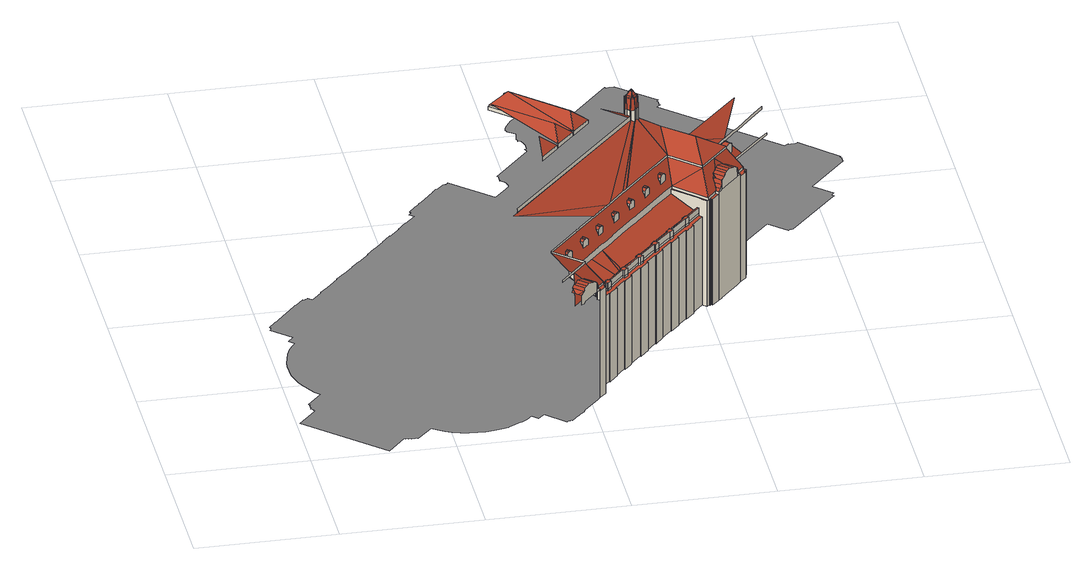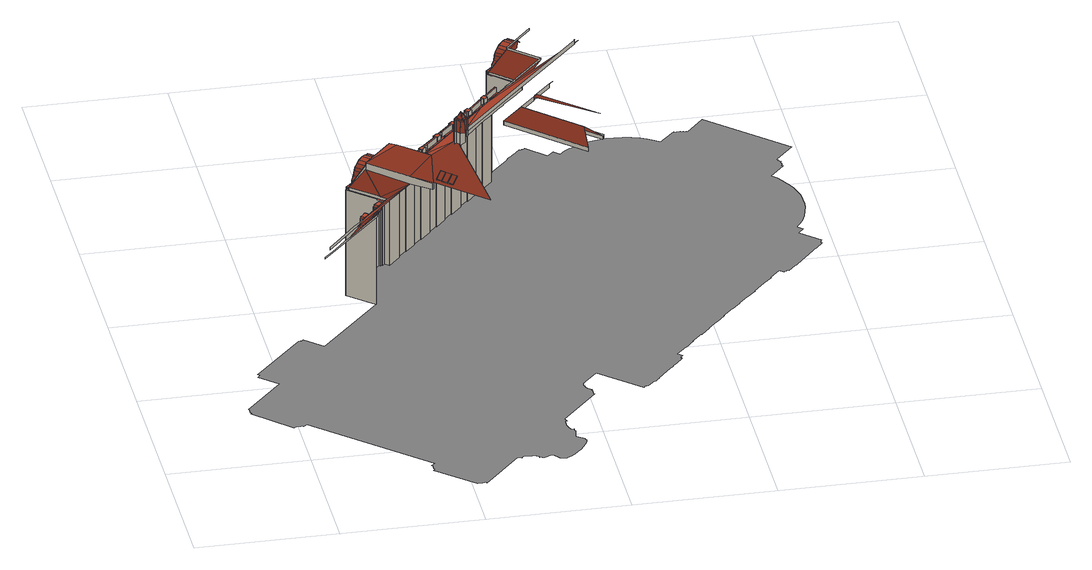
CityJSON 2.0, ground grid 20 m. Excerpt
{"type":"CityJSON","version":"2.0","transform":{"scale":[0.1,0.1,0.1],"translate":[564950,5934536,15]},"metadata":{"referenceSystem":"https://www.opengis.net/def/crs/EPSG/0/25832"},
"CityObjects":{
"building1":{"type":"Building","attributes":{"Grundfläche 2D":"3936.063557","Grundhöhe NN":"15.115"},"children":["building1-1","building1-2","building1-3","building1-4","building1-5","building1-6","building1-7","building1-8","building1-9","building1-10","building1-11","building1-12","building1-13","building1-14","building1-15","building1-16","building1-17","building1-18","building1-19"],"geometry":[{"type":"MultiSurface","lod":"3","boundaries":[[[0,1,2,3,4,5]],[[5,6,7,8,9]],[[2,1,10,11]],[[1,12,13,14,10]],[[1,0,5,9,8,12]],[[15,16,15,17]],[[18,19,20,8]],[[14,13,12,21,22,23]],[[21,20,19,24,25,26,27,28,29,30,31,23,22]],[[8,20,21,12]],[[32,33,34,31,30,29,28,35,36,37,38]],[[24,19,39,40]],[[41,42,43,44,45,46]],[[33,32,47,48,49,50,51,34]],[[25,24,40,52]],[[26,25,52,53]],[[27,26,53,54]],[[55,56,17,15,16,57,58]],[[28,27,54,35]],[[59,60,37,36]],[[47,32,38,61,48]],[[62,60,59,63]],[[48,61,64,65]],[[50,49,48,66,67,68,69,70,71,72]],[[48,65,73,66]],[[65,64,74,73]],[[73,74,75,66]],[[76,77,62,63,78,79]],[[80,81,82,41,16,15,17]],[[83,84,85]],[[85,84,86,87]],[[88,76,79,89]],[[69,68,69,70]],[[90,91,92,93]],[[94,95,96]],[[68,67,66,75,97,98]],[[99,88,89,100]],[[68,98,101,102,70,69]],[[103,99,100,104]],[[105,106,102,101,98]],[[98,97,107,108]],[[109,110,111]],[[111,110,112,113]],[[98,108,114,105]],[[108,107,115,114]],[[116,117,118,119,120,121,122,123,124,125,126,127,128,129,130,131,132,133,134,135,136,137,138,139,140,141,142,143,144,145,146,147,148,149,150,151,152,153,154,155,156,157,158,159,160,161,162,163,164,165,166,167,168,169,170,171,172,173,174,175,176,177,178,179,180,181,182,183,184,185,186,187,188,189,190,191,192,193,194,195,196,197,198,199,200,201,202,203,204,205,206,207,208,209,210,211,212,213,214,215,216,217,218,219,220,221,222,223,224,225,226,227,228,229,230,231,232,233,234,235,236,237,238,239,240,241,242,243,244,245,246,247,248,249,250,251,252,253,254,255,256,257,258,259,260,261,262,263,264,265,266,267,268,269,270,271,272,273,274,275,276,277,278,279,280,281,282,283,284,285,286,287,288,289,290,291,292,293,294,295,296,297,298,299,300,301,302,303,304,305,306,307,308,309,310,311,312,313,314,315,316,317,318,319,320,321,322,323,324,325,326,327,328,329,330,331,332,333,334,335,336,337,338,339,340,341,342,343,344,345,346,347,348,349,350,351,352,353,354,355,356,357,358,359,360,361,362,363,364,365,366,367,368,369,370,371,372,373,374,375,376,377,378,379,380,381,382,383,384,385,386,387,388,389,390,391,392,393,394,395,396,397,398,399,400,401,402,403,404,405,406,407,408,409,410,104,100,89,79,78,63,59,36,35,54,53,52,40,39,411,412,413,414,415,416,417,418,419,420,421,422,423,424,425,426,427,428,429,430,431,432,433,434,435,436,437,438,439,440,441,442,443,444,445]],[[114,115,446,105]],[[409,447,448,103,104,410]],[[96,95,91]],[[91,95,449,92]],[[450,447,409,408]],[[109,451,452,453]],[[453,452,454,455]],[[456,457,458,459,460,461,462,463,464,465,466,467,468,469,470,471,472,473,474,475,476,477,478,479,480,481,482,483,484,81,80,17,56,55,58,485,486,487,488,489,490,491,11,10,492,493]],[[494,495,496,105,446,497,498]],[[109,111,451]],[[499,450,408,407]],[[500,501,502,503,504,505,506,507,475,474,473,472,471,470,469,468,467,466,465,464,463,462,461,460,459,458,457,456,493,492,10,14,508,509,510,511,512,513,514]],[[34,51,50,72,71,70,102,515,516,517,518,519,520,521,522,523,524,525,526,527,528,529,507,506,505,504,503,502,501,500,514,513,512,511,510,509,508,14,23,31]],[[530,499,407,406]],[[494,498,531,532]],[[494,532,533,534]],[[532,531,535,533]],[[533,535,536,534]],[[537,530,406,405]],[[451,111,452]],[[452,111,113,454]],[[538,537,405,404]],[[60,62,77,76,88,99,103,448,447,450,499,530,537,538,539,540,541,542,543,544,545,546,547,548,549,550,551,552,553,554,555,556,557,558,559,560,561,562,563,564,536,535,531,498,497,446,115,107,97,75,74,64,61,38,37]],[[565,566,534,536,564,567]],[[539,538,404,403]],[[540,539,403,402]],[[567,564,563,568]],[[567,568,569,570]],[[568,563,562,569]],[[569,562,561,570]],[[541,540,402,401]],[[520,519,518,517,516,515,102,106,105,496,495,494,534,566,565,567,570,571,572,573,574,575,576,577,578,579,580,581,527,526,525,524,523,522,521]],[[542,541,401,400]],[[480,582,583,582,483,482,481]],[[572,571,570,561,560,573]],[[82,81,484,483,582,584]],[[543,542,400,399]],[[544,543,399,398]],[[582,583,584,582,483]],[[573,560,559,585]],[[573,585,586,574]],[[585,559,558,586]],[[586,558,557,574]],[[545,544,398,397]],[[546,545,397,396]],[[583,582,480,582,587,583,584]],[[583,587,582,480,479,478,477,476,584]],[[576,575,574,557,556,577]],[[547,546,396,395]],[[548,547,395,394]],[[577,556,555,588]],[[577,588,589,578]],[[588,555,554,589]],[[549,548,394,393]],[[589,554,553,578]],[[590,584,476,591]],[[550,549,393,392]],[[592,593,594,595,584,590,591]],[[580,579,578,553,552]],[[551,550,392,391]],[[507,529,596,597]],[[552,551,391,390,598,599,600,601,528,527,581,580]],[[475,507,602]],[[476,475,602,603]],[[476,603,604,591]],[[507,597,602]],[[600,599,598,605,606,607,608,609,610,596,529,528,601]],[[605,598,390,389]],[[611,612,613,592]],[[606,605,389,388]],[[607,606,388,387]],[[608,607,387,386]],[[592,591,614]],[[597,596,610,615]],[[611,592,614]],[[615,616,617,602,597]],[[609,608,386,385]],[[384,618,615,610,609,385]],[[619,604,603]],[[614,591,604,619]],[[611,614,619,620,621,622,612]],[[619,603,602,617,620]],[[623,624,622]],[[621,623,622]],[[382,381,380,379,378,625,626,627,628,629,630,631,618,384,383]],[[617,616,615,632,633,634]],[[629,628,627,626,632,615,618,631,630]],[[635,622,624,636,637]],[[623,638,639,640,641,624]],[[621,639,638,623]],[[639,620,617,634,633,632,642]],[[643,644,645,646,647,648,649,650,373,372,651,652]],[[653,654,655,656,657,646,645,644,643,658,659,660,661]],[[632,626,625,662]],[[661,660,659,658,653]],[[639,621,620]],[[635,663,622]],[[662,625,664,665,666,667,650,649,648,647,646,641,640]],[[668,655,654,653]],[[639,642,632,662,640]],[[664,625,378,377]],[[665,664,377,376]],[[666,665,376,375]],[[667,666,375,374]],[[650,667,374,373]],[[669,670,671,672,655,668,673]],[[656,655,672,671,670,674,675,676,677,678,679,680,681,682,683,684,685,686,635,637,636,624,641,646,657]],[[687,688,689,669,673,668,653,658,643,652,690,691]]],"semantics":{"surfaces":[{"type":"WallSurface"},{"type":"RoofSurface"},{"type":"GroundSurface"}],"values":[0,1,0,1,1,1,0,0,1,0,0,0,0,1,0,0,0,1,0,0,0,0,0,1,1,0,0,0,1,1,0,0,1,0,1,0,0,1,0,1,0,1,0,1,0,2,0,0,1,0,0,1,0,0,0,1,0,1,0,0,0,1,0,0,0,1,0,0,1,0,0,0,0,1,0,0,0,1,0,1,0,1,0,0,1,0,1,0,0,0,0,1,1,0,0,0,0,1,0,0,0,1,0,1,0,0,0,0,1,0,1,1,1,0,0,0,0,0,1,0,1,1,0,0,1,1,0,0,1,1,0,1,1,1,0,1,1,0,1,0,1,0,1,1,1,0,0,0,0,0,0,1,0,0]}}]},
"building1-1":{"type":"BuildingInstallation","parents":["building1"],"geometry":[{"type":"MultiSurface","lod":"3","boundaries":[[[692,693,694,695,696]],[[697,698,693,692,9]],[[699,698,697,700]],[[701,699,700,702]],[[703,704,701,702,6]],[[705,704,703,706]],[[707,708,709,710]],[[711,705,706,708,707]],[[712,705,711]],[[713,714,715,716,694,693,698,699,701,704,705,712]]],"semantics":{"surfaces":[{"type":"RoofSurface"},{"type":"WallSurface"}],"values":[0,0,0,0,0,0,0,0,0,1]}}]},
"building1-2":{"type":"BuildingInstallation","parents":["building1"],"geometry":[{"type":"MultiSurface","lod":"3","boundaries":[[[8,717,718,18]],[[719,720,721,696,695,694]],[[720,719,718,717,722]],[[694,716,723,18,718,719]]],"semantics":{"surfaces":[{"type":"RoofSurface"},{"type":"WallSurface"}],"values":[0,0,0,1]}}]},
"building1-3":{"type":"BuildingInstallation","parents":["building1"],"geometry":[{"type":"MultiSurface","lod":"3","boundaries":[[[724,725,726,727]],[[724,727,728,729]],[[730,729,728,731]],[[730,731,732,733]],[[734,735,736,725,724,729,730,733,737,738]],[[726,725,736]],[[733,732,737]]],"semantics":{"surfaces":[{"type":"RoofSurface"},{"type":"WallSurface"}],"values":[0,0,0,0,1,1,1]}}]},
"building1-4":{"type":"BuildingInstallation","parents":["building1"],"geometry":[{"type":"MultiSurface","lod":"3","boundaries":[[[739,740,741,742,743]],[[739,743,744,745]],[[746,747,745,744,748]],[[749,750,751,746,748,752]],[[750,753,754,755,756,757,758,759,741,740,739,745,747,746,751]],[[742,741,759]],[[750,749,753]]],"semantics":{"surfaces":[{"type":"RoofSurface"},{"type":"WallSurface"}],"values":[0,0,0,0,1,1,1]}}]},
"building1-5":{"type":"BuildingInstallation","parents":["building1"],"geometry":[{"type":"MultiSurface","lod":"3","boundaries":[[[760,761,762,763,764]],[[761,760,765,766]],[[767,768,766,765,769]],[[767,769,770,771]],[[764,763,772]],[[771,770,773]],[[774,775,772,763,762,761,766,768,767,771,773,776]]],"semantics":{"surfaces":[{"type":"RoofSurface"},{"type":"WallSurface"}],"values":[0,0,0,0,1,1,1]}}]},
"building1-6":{"type":"BuildingInstallation","parents":["building1"],"geometry":[{"type":"MultiSurface","lod":"3","boundaries":[[[777,778,779,780]],[[777,780,781,782]],[[783,784,782,781,785]],[[786,787,783,785,788]],[[779,778,789]],[[786,788,790]],[[791,792,793,789,778,777,782,784,783,787,786,790,794]]],"semantics":{"surfaces":[{"type":"RoofSurface"},{"type":"WallSurface"}],"values":[0,0,0,0,1,1,1]}}]},
"building1-7":{"type":"BuildingInstallation","parents":["building1"],"geometry":[{"type":"MultiSurface","lod":"3","boundaries":[[[795,796,797,798,799,800,801,802,803,804,805,806,807,808,809,810,811,812,813,814,815,816,817,818,819,820,821,822,823,824,825,826,827,828,829,830,831,832,833,834,835,836,837,838,839,840,841,842,843,844,845,846,847,848,849,850,851,852,853,854,855,856,857,858,859,860,861,862,863,864,865]],[[797,796,581,866]],[[866,867,798,797]],[[868,799,798,867,869]],[[868,870,800,799]],[[871,803,802,801,800,870,872,873]],[[871,874,804,803]],[[806,805,804,874,875,876]],[[876,877,807,806]],[[808,807,877,878]],[[878,879,880,881,811,810,809,808]],[[881,882,812,811]],[[883,813,812,882,884]],[[883,885,814,813]],[[815,814,885,886]],[[886,887,888,817,816,815]],[[888,889,818,817]],[[890,819,818,889,891]],[[890,892,820,819]],[[893,822,821,820,892,894]],[[823,822,893,106]],[[106,895,824,823]],[[895,101,896,826,825,824]],[[896,897,827,826]],[[897,898,828,827]],[[898,899,69,900,831,830,829,828]],[[901,832,831,900]],[[901,902,833,832]],[[902,903,904,835,834,833]],[[904,905,836,835]],[[905,49,906,33,839,838,837,836]],[[32,840,839,33]],[[32,47,48,841,840]],[[48,65,842,841]],[[65,73,843,842]],[[73,66,844,843]],[[66,67,68,98,845,844]],[[98,108,846,845]],[[108,114,847,846]],[[114,105,848,847]],[[105,496,495,494,850,849,848]],[[494,532,851,850]],[[532,533,852,851]],[[533,534,853,852]],[[534,566,565,567,854,853]],[[567,568,855,854]],[[568,569,856,855]],[[569,570,857,856]],[[570,571,572,573,858,857]],[[859,858,573,585]],[[585,586,860,859]],[[586,574,861,860]],[[574,575,576,577,862,861]],[[577,588,863,862]],[[588,589,864,863]],[[589,578,865,864]],[[578,579,580,795,865]],[[581,796,795,580]]],"semantics":{"surfaces":[{"type":"RoofSurface"},{"type":"WallSurface"}],"values":[0,1,1,1,1,1,1,1,1,1,1,1,1,1,1,1,1,1,1,1,1,1,1,1,1,1,1,1,1,1,1,1,1,1,1,1,1,1,1,1,1,1,1,1,1,1,1,1,1,1,1,1,1,1,1,1,1,1]}}]},
"building1-8":{"type":"BuildingInstallation","parents":["building1"],"geometry":[{"type":"MultiSurface","lod":"3","boundaries":[[[907,908,909,910,911,912]],[[913,914,908,907,915]],[[916,917,918,913,915,919,920]],[[921,922,923,917,916,924,925]],[[911,910,926]],[[922,921,927]],[[923,922,927,928,929,930,931,926,910,909,908,914,913,918,917]]],"semantics":{"surfaces":[{"type":"RoofSurface"},{"type":"WallSurface"}],"values":[0,0,0,0,1,1,1]}}]},
"building1-9":{"type":"BuildingInstallation","parents":["building1"],"geometry":[{"type":"MultiSurface","lod":"3","boundaries":[[[932,933,934,935,936]],[[932,936,937,938]],[[939,938,937,940]],[[939,940,941,942]],[[934,933,943]],[[942,941,944]],[[944,945,946,943,933,932,938,939,942]]],"semantics":{"surfaces":[{"type":"RoofSurface"},{"type":"WallSurface"}],"values":[0,0,0,0,1,1,1]}}]},
"building1-10":{"type":"BuildingInstallation","parents":["building1"],"geometry":[{"type":"MultiSurface","lod":"3","boundaries":[[[947,948,949,950]],[[951,952,953,954]],[[955,956,957,958]],[[959,960,961,962]],[[959,962,963]],[[964,965,966]],[[964,962,961,965]],[[965,961,967]],[[961,960,967]],[[968,969,970,971,972,967,960]],[[965,973,974,951,975,966]],[[976,977,978,979,966,975,951]],[[967,972,971,974,973,965]],[[970,980,981,971]],[[952,951,974,982]],[[981,982,974,971]],[[983,984,985,986]],[[985,987,986]],[[984,988,989,985]],[[985,989,987]],[[989,988,954,953]],[[990,984,983,991,992]],[[993,994,988,984,990,992]],[[988,994,993,956,995,954]],[[996,954,995,956,997,978]],[[998,999,992,991]],[[1000,999,998]],[[957,956,993,1001]],[[1001,993,992,999]],[[1000,1002,1003,1004,999]],[[1005,1004,1003]],[[1001,1006,958,957]],[[1001,999,1004,1006]],[[1007,1008,1009,1004,1005]],[[955,958,1006]],[[1006,1004,1009]],[[978,1010,1011,955,949,1012,1013]],[[1014,949,955,1006,1015]],[[1009,1016,1014,1015,1006]],[[1017,1016,1009,1008]],[[1017,1018,1019,1020,1016]],[[1016,1020,1021,1014]],[[950,949,1014,1021]],[[1022,1023,1024,1025,1026]],[[947,1027,1028,948]],[[1025,1024,1028,1027]],[[1024,1023,1029,1030,1031,1032]],[[1033,948,1034,1035,1036,978]],[[1035,1034,948,1028,1037,1038]],[[1028,1024,1032,1031,1038,1037]],[[1030,1039,1040,1031]],[[1035,1038,1041]],[[1040,1041,1038,1031]],[[1042,963,962,1040,1039]],[[964,966,1041]],[[1041,1040,962,964]],[[966,1035,1041]],[[989,982,981,987]],[[952,982,989,953]],[[986,987,981,980]],[[1036,1035,966,979,978]],[[1013,1012,949,948,1033,978]],[[1020,1025,1027,1021]],[[947,950,1021,1027]],[[1019,1026,1025,1020]],[[954,996,977,976,951]],[[977,996,978]],[[997,956,955,1011,1010]],[[978,997,1010]],[[1043,1044,1045,960,959,963]],[[1046,1047,1048,1049,970,969,968,960,1045]],[[1049,1050,980,970]],[[1050,1051,986,980]],[[1051,1052,983,986]],[[1052,1053,991,983]],[[1053,44,43,998,991]],[[998,43,82,1000]],[[82,1054,582,1003,1002,1000]],[[1005,1003,582,1055]],[[583,1008,1007,1005,1055,587]],[[1017,1008,583,1056]],[[1056,1057,1019,1018,1017]],[[590,1058,1026,1019,1057]],[[1058,1059,1060,1023,1022,1026]],[[1023,1060,595,1061,1030,1029]],[[1061,1062,1039,1030]],[[1062,1063,1043,963,1042,1039]]],"semantics":{"surfaces":[{"type":"RoofSurface"},{"type":"WallSurface"}],"values":[0,0,0,0,0,0,0,0,0,0,0,0,0,0,0,0,0,0,0,0,0,0,0,0,0,0,0,0,0,0,0,0,0,0,0,0,0,0,0,0,0,0,0,0,0,0,0,0,0,0,0,0,0,0,0,0,0,0,0,0,0,0,0,0,0,0,0,0,0,1,1,1,1,1,1,1,1,1,1,1,1,1,1,1,1,1,1]}}]},
"building1-11":{"type":"BuildingInstallation","parents":["building1"],"geometry":[{"type":"MultiSurface","lod":"3","boundaries":[[[1064,1065,1066,1067,1068,1069]],[[1070,1065,1064,1071]],[[1072,1070,1071,1073]],[[1074,1072,1073,1075]],[[1067,1076,1068]],[[1075,1077,1074]],[[1078,1079,1080,1076,1067,1066,1065,1070,1072,1074,1077,1081]]],"semantics":{"surfaces":[{"type":"RoofSurface"},{"type":"WallSurface"}],"values":[0,0,0,0,1,1,1]}}]},
"building1-12":{"type":"BuildingInstallation","parents":["building1"],"geometry":[{"type":"MultiSurface","lod":"3","boundaries":[[[1082,1083,1084,1085]],[[1085,1084,1086,1087]],[[1087,1088,1082,1085]],[[1083,1082,1088,1089]],[[1089,1086,1084,1083]]],"semantics":{"surfaces":[{"type":"RoofSurface"},{"type":"WallSurface"}],"values":[0,1,1,1,1]}}]},
"building1-13":{"type":"BuildingInstallation","parents":["building1"],"geometry":[{"type":"MultiSurface","lod":"3","boundaries":[[[1090,1082,1091,1092]],[[1092,1091,1093,1094]],[[1090,1092,1094,1095]],[[1082,1090,1095,1088]],[[1091,1082,1088,1093]]],"semantics":{"surfaces":[{"type":"RoofSurface"},{"type":"WallSurface"}],"values":[0,1,1,1,1]}}]},
"building1-14":{"type":"BuildingInstallation","parents":["building1"],"geometry":[{"type":"MultiSurface","lod":"3","boundaries":[[[1096,1097,1098,1099,1092,1100,1101]],[[1099,1098,1102]],[[1094,1103,1101,1100,1092]],[[1097,1096,1101,1103,1104,1105]],[[1102,1098,1097,1105,1106]],[[1106,1107,1099,1102]],[[1107,1094,1092,1099]]],"semantics":{"surfaces":[{"type":"RoofSurface"},{"type":"WallSurface"}],"values":[0,0,1,1,1,1,1]}}]},
"building1-15":{"type":"BuildingInstallation","parents":["building1"],"geometry":[{"type":"MultiSurface","lod":"3","boundaries":[[[1108,1109,1110,615,618]],[[1111,1110,1109,1108,1112,1113,1114]],[[1115,1116,1117,1111,1114,1113,1112,1118,1119]],[[618,631,630,1118,1112,1108]]],"semantics":{"surfaces":[{"type":"RoofSurface"},{"type":"WallSurface"}],"values":[0,0,0,1]}}]},
"building1-16":{"type":"BuildingInstallation","parents":["building1"],"geometry":[{"type":"MultiSurface","lod":"3","boundaries":[[[1120,1121,1122,1123,1124]],[[1123,1122,1125,1126]],[[1127,1128,1124,1123,634]],[[1129,1128,1127,1130]],[[1131,1129,1130,1132,1133]],[[1134,1135,1131,1133,616]],[[1136,1135,1134,1137]],[[1115,1138,1117,1116]],[[1138,1115,1139]],[[1139,1115,1119,1118,1136,1137]],[[630,629,628,1120,1124,1128,1129,1131,1135,1136,1118]]],"semantics":{"surfaces":[{"type":"RoofSurface"},{"type":"WallSurface"}],"values":[0,0,0,0,0,0,0,0,0,0,1]}}]},
"building1-17":{"type":"BuildingInstallation","parents":["building1"],"geometry":[{"type":"MultiSurface","lod":"3","boundaries":[[[1140,1141,1142,1143,1144,626,632]],[[1145,1146,1147,1148,1126,1125,1122,1121,1120]],[[633,1146,1145,1144,1143,1142]],[[628,627,626,1144,1145,1120]]],"semantics":{"surfaces":[{"type":"RoofSurface"},{"type":"WallSurface"}],"values":[0,0,0,1]}}]},
"building1-18":{"type":"BuildingInstallation","parents":["building1"],"geometry":[{"type":"MultiSurface","lod":"3","boundaries":[[[1149,1150,1151,1152,660]],[[1153,1154,1149,660,1155]],[[1155,1156,1153]],[[1153,1156,645,1157]],[[1153,1157,644,1158]],[[1158,659,661,1149,1154,1153]],[[1159,1151,1150,1149,661,654]],[[644,1157,645]],[[1152,1151,1159]]],"semantics":{"surfaces":[{"type":"RoofSurface"},{"type":"WallSurface"}],"values":[0,0,0,0,1,1,1,1,1]}}]},
"building1-19":{"type":"BuildingInstallation","parents":["building1"],"geometry":[{"type":"MultiSurface","lod":"3","boundaries":[[[1160,1161,1162,1163,671]],[[1164,1165,1160,671,672]],[[1166,1167,1164,672,1168]],[[1166,1169,1170,1171,1172,1173,1174,1162,1161,1160,1165,1164,1167]],[[1166,1168,1169]],[[1163,1162,1174]]],"semantics":{"surfaces":[{"type":"RoofSurface"},{"type":"WallSurface"}],"values":[0,0,0,1,1,1]}}]}
},
"vertices":[
[386,97,201],[397,109,201],[397,109,204],[357,65,204],[357,65,201],[377,87,201],[376,76,190],[372,54,169],[409,96,169],[389,90,189],[357,145,201],[357,145,204],[422,110,169],[418,113,169],[382,146,169],[321,182,242],[312,178,245],[455,252,204],[414,92,169],[414,92,166],[409,96,166],[422,110,166],[418,113,166],[382,146,166],[423,101,166],[422,103,166],[423,105,166],[422,106,166],[425,109,166],[419,115,166],[415,118,166],[383,148,166],[415,118,141],[413,120,142],[383,148,159],[425,109,1],[419,115,1],[419,115,138],[415,118,138],[414,92,1],[423,101,1],[319,185,245],[319,186,245],[515,399,245],[515,399,251],[319,186,251],[319,185,251],[429,135,141],[433,139,141],[430,140,142],[394,160,159],[391,156,159],[422,103,1],[423,105,1],[422,106,1],[433,228,204],[435,230,204],[321,181,242],[431,226,204],[434,131,1],[434,131,138],[433,139,138],[435,130,138],[435,130,1],[434,137,138],[434,137,141],[438,144,141],[441,148,141],[455,164,141],[453,165,142],[421,189,159],[417,185,159],[414,181,159],[439,143,141],[439,143,138],[438,144,138],[447,143,138],[438,134,138],[443,139,1],[447,143,1],[457,254,204],[459,257,204],[516,399,245],[377,330,275],[377,305,257],[402,332,257],[377,305,251],[402,332,251],[446,144,138],[446,144,1],[331,452,257],[429,362,257],[429,362,251],[331,452,251],[331,426,275],[404,335,257],[404,360,275],[460,169,138],[460,169,141],[460,160,138],[460,160,1],[458,173,143],[440,210,159],[461,159,138],[461,159,1],[465,174,141],[463,176,142],[462,167,138],[462,167,141],[359,456,275],[333,455,257],[431,364,257],[333,455,251],[431,364,251],[467,172,141],[467,172,138],[153,31,1],[152,33,1],[150,33,1],[149,32,1],[147,32,1],[146,32,1],[144,32,1],[143,33,1],[141,33,1],[140,32,1],[138,34,1],[137,34,1],[136,33,1],[136,34,1],[135,35,1],[133,33,1],[109,6,1],[5,101,1],[30,128,1],[31,130,1],[29,131,1],[30,132,1],[26,136,1],[28,138,1],[28,139,1],[27,140,1],[27,141,1],[27,142,1],[27,143,1],[27,145,1],[27,146,1],[28,147,1],[26,149,1],[47,172,1],[40,179,1],[34,188,1],[34,189,1],[29,197,1],[24,207,1],[21,218,1],[18,229,1],[17,241,1],[17,251,1],[17,252,1],[18,263,1],[21,274,1],[24,285,1],[28,295,1],[33,304,1],[38,310,1],[39,312,1],[32,319,1],[40,328,1],[13,353,1],[16,357,1],[15,357,1],[16,359,1],[14,361,1],[24,372,1],[27,375,1],[30,378,1],[57,409,1],[59,411,1],[61,413,1],[72,424,1],[74,423,1],[75,425,1],[77,424,1],[79,427,1],[85,422,1],[100,438,1],[99,439,1],[111,451,1],[111,450,1],[128,469,1],[127,470,1],[129,472,1],[139,482,1],[140,481,1],[154,497,1],[154,498,1],[165,510,1],[166,509,1],[182,527,1],[181,527,1],[192,540,1],[193,539,1],[208,556,1],[207,556,1],[219,569,1],[220,568,1],[236,586,1],[235,586,1],[238,589,1],[243,595,1],[246,599,1],[247,598,1],[262,614,1],[256,619,1],[259,623,1],[258,624,1],[260,626,1],[258,628,1],[267,638,1],[268,639,1],[270,641,1],[272,643,1],[273,644,1],[275,647,1],[278,650,1],[298,672,1],[299,674,1],[301,676,1],[304,680,1],[306,679,1],[316,690,1],[318,689,1],[319,690,1],[320,689,1],[323,693,1],[379,643,1],[397,663,1],[399,665,1],[401,667,1],[402,670,1],[402,673,1],[401,676,1],[400,679,1],[398,681,1],[393,686,1],[394,687,1],[393,688,1],[393,690,1],[393,691,1],[393,693,1],[393,694,1],[393,695,1],[393,697,1],[392,698,1],[444,756,1],[443,759,1],[442,762,1],[445,763,1],[445,767,1],[445,770,1],[445,773,1],[444,776,1],[443,779,1],[442,782,1],[441,785,1],[437,785,1],[437,787,1],[437,789,1],[436,790,1],[438,803,1],[438,804,1],[428,812,1],[427,813,1],[427,815,1],[426,816,1],[426,818,1],[426,819,1],[427,821,1],[427,822,1],[430,828,1],[434,834,1],[438,840,1],[443,845,1],[448,850,1],[454,854,1],[460,857,1],[461,858,1],[462,858,1],[464,858,1],[466,858,1],[467,858,1],[469,857,1],[470,857,1],[478,846,1],[478,847,1],[480,847,1],[482,848,1],[484,849,1],[486,850,1],[488,850,1],[490,851,1],[491,851,1],[493,851,1],[493,849,1],[497,850,1],[497,847,1],[500,845,1],[503,844,1],[506,844,1],[510,843,1],[513,843,1],[516,843,1],[519,844,1],[520,847,1],[526,845,1],[579,903,1],[581,901,1],[582,902,1],[583,902,1],[585,902,1],[586,902,1],[588,902,1],[589,902,1],[591,901,1],[592,903,1],[643,857,1],[641,855,1],[641,854,1],[642,852,1],[642,851,1],[642,850,1],[642,848,1],[642,847,1],[641,846,1],[643,844,1],[643,843,1],[638,839,1],[787,703,1],[789,706,1],[792,708,1],[793,706,1],[794,706,1],[796,707,1],[797,707,1],[799,707,1],[800,707,1],[802,707,1],[803,707,1],[805,709,1],[855,661,1],[853,660,1],[854,659,1],[854,658,1],[855,657,1],[855,655,1],[855,654,1],[855,653,1],[855,651,1],[854,650,1],[856,649,1],[802,590,1],[827,567,1],[823,563,1],[826,560,1],[824,558,1],[755,483,1],[754,484,1],[752,483,1],[751,484,1],[748,481,1],[723,504,1],[634,407,1],[669,375,1],[666,372,1],[667,371,1],[665,369,1],[667,367,1],[658,358,1],[653,352,1],[652,351,1],[632,329,1],[625,321,1],[625,320,1],[621,316,1],[620,316,1],[610,305,1],[608,307,1],[606,305,1],[605,306,1],[602,303,1],[596,308,1],[579,289,1],[580,288,1],[568,275,1],[567,276,1],[553,261,1],[554,260,1],[542,247,1],[541,248,1],[526,232,1],[527,231,1],[515,218,1],[514,219,1],[500,203,1],[501,202,1],[489,189,1],[488,190,1],[472,173,1],[473,172,1],[471,169,1],[410,87,1],[388,63,1],[385,58,1],[381,55,1],[379,52,1],[377,50,1],[376,50,1],[366,38,1],[364,40,1],[362,38,1],[361,39,1],[358,36,1],[331,61,1],[322,52,1],[315,59,1],[314,60,1],[306,53,1],[298,47,1],[297,47,1],[288,42,1],[279,38,1],[278,37,1],[268,34,1],[257,32,1],[245,31,1],[234,31,1],[233,31,1],[223,32,1],[215,34,1],[212,35,1],[201,38,1],[192,43,1],[183,48,1],[175,54,1],[156,34,1],[465,174,138],[473,172,138],[471,169,138],[404,335,251],[472,173,138],[431,389,275],[456,391,257],[358,482,257],[456,391,251],[358,482,251],[405,197,201],[406,199,201],[408,201,201],[427,222,201],[429,224,201],[431,226,201],[433,228,201],[435,230,201],[455,252,201],[457,254,201],[459,257,201],[481,282,201],[483,284,201],[485,286,201],[487,288,201],[489,290,201],[539,345,201],[541,347,201],[543,349,201],[560,368,201],[560,368,204],[543,349,204],[541,347,204],[539,345,204],[489,290,204],[487,288,204],[485,286,204],[483,284,204],[481,282,204],[429,224,204],[427,222,204],[408,201,204],[406,199,204],[405,197,204],[402,195,204],[401,193,204],[401,193,201],[402,195,201],[487,198,141],[483,194,141],[468,177,141],[468,177,138],[487,198,138],[488,190,138],[471,245,169],[494,270,169],[498,274,169],[502,278,169],[552,334,169],[556,338,169],[560,342,169],[561,344,169],[414,181,169],[417,185,169],[421,189,169],[440,210,169],[444,214,169],[448,218,169],[468,241,169],[444,214,159],[448,218,159],[468,241,159],[471,245,159],[475,249,159],[494,270,159],[498,274,159],[502,278,159],[521,299,159],[525,304,159],[528,308,159],[548,329,159],[560,342,159],[560,342,165],[561,344,165],[489,189,138],[489,197,138],[489,197,141],[494,202,141],[492,203,141],[494,202,138],[492,203,138],[501,202,138],[500,203,138],[514,219,138],[515,218,138],[527,231,138],[526,232,138],[541,248,138],[542,247,138],[554,260,138],[553,261,138],[567,276,138],[568,275,138],[580,288,138],[579,289,138],[596,308,138],[592,312,138],[573,291,138],[574,290,138],[569,285,138],[568,286,138],[546,262,138],[547,260,138],[542,255,138],[541,256,138],[519,233,138],[521,231,138],[516,226,138],[514,227,138],[510,223,141],[496,207,141],[514,227,141],[516,226,141],[521,231,141],[519,233,141],[522,236,141],[537,252,141],[541,256,141],[546,262,141],[549,265,141],[563,280,141],[568,286,141],[573,291,141],[574,293,141],[592,312,141],[590,314,142],[521,399,242],[522,401,242],[524,408,245],[542,255,141],[547,260,141],[522,400,242],[569,285,141],[574,290,141],[527,408,243],[558,409,226],[562,444,204],[554,451,204],[496,505,204],[522,414,242],[603,304,165],[603,304,169],[602,303,165],[596,308,165],[592,312,165],[590,314,165],[601,330,201],[601,330,204],[599,373,226],[605,306,165],[606,305,165],[608,307,165],[610,305,165],[620,316,165],[617,320,165],[564,446,204],[564,446,194],[562,444,194],[590,422,204],[617,320,169],[620,342,190],[621,353,201],[621,316,169],[642,375,204],[642,375,201],[642,375,194],[590,422,192],[628,409,169],[620,416,169],[658,358,165],[658,358,169],[653,352,169],[652,351,169],[632,329,169],[625,321,169],[625,320,169],[653,362,169],[645,360,176],[633,356,189],[655,455,169],[623,418,169],[625,421,169],[632,405,169],[665,376,169],[665,376,165],[620,416,165],[662,372,169],[633,409,141],[630,411,147],[624,417,163],[623,418,165],[630,411,165],[633,409,165],[634,407,165],[669,375,165],[634,407,138],[633,409,138],[642,419,141],[639,422,148],[633,430,165],[631,428,165],[625,421,165],[635,411,141],[634,416,147],[632,428,165],[639,421,148],[653,362,165],[681,520,192],[667,367,165],[665,369,165],[667,371,165],[666,372,165],[657,435,141],[680,460,141],[657,457,165],[655,455,165],[648,447,165],[666,445,141],[669,471,165],[671,473,165],[678,480,165],[680,482,165],[695,499,165],[701,507,165],[703,509,165],[721,529,165],[721,529,169],[701,507,169],[678,480,169],[669,471,169],[657,457,169],[713,496,141],[704,487,141],[689,470,141],[723,506,138],[723,506,141],
[392,92,188],[404,81,188],[408,85,184],[399,93,184],[397,95,184],[387,89,190],[401,76,190],[395,71,192],[381,83,192],[391,66,191],[377,79,191],[375,75,190],[388,63,190],[385,58,188],[372,70,188],[374,62,184],[372,68,187],[370,65,184],[373,62,184],[377,59,184],[381,55,184],[381,55,169],[385,58,169],[388,63,169],[408,85,169],
[404,93,173],[410,87,173],[409,86,180],[400,94,180],[398,95,182],[402,94,176],[410,87,169],
[388,162,192],[390,164,189],[386,167,189],[383,166,192],[381,165,192],[386,160,192],[384,158,192],[380,162,192],[379,159,189],[382,156,189],[386,160,180],[388,162,180],[390,164,180],[382,156,180],[384,158,180],
[415,191,192],[416,193,190],[417,193,189],[413,197,189],[410,196,192],[408,194,192],[413,189,192],[411,187,192],[412,188,192],[406,191,192],[405,188,189],[409,185,189],[410,186,190],[406,189,189],[409,185,180],[410,186,180],[412,188,180],[413,189,180],[415,191,180],[416,193,180],[417,193,180],
[437,225,192],[441,220,192],[443,222,190],[443,222,189],[439,226,189],[434,223,192],[440,218,192],[438,216,192],[439,218,192],[433,221,192],[432,218,189],[436,214,189],[443,222,180],[436,214,180],[439,218,180],[440,218,180],[438,216,180],
[469,251,192],[471,253,189],[467,256,189],[464,255,192],[462,253,192],[467,249,192],[465,247,192],[467,248,192],[460,251,192],[463,244,189],[464,245,190],[460,248,189],[471,253,179],[463,244,179],[465,247,179],[467,248,179],[469,251,179],[464,245,179],
[592,312,150],[590,314,150],[571,293,150],[570,294,150],[565,289,150],[566,288,150],[566,287,150],[547,267,150],[544,263,150],[542,265,150],[541,263,150],[537,259,150],[539,258,150],[534,253,150],[520,238,150],[518,235,150],[517,235,150],[516,236,150],[511,230,150],[512,229,150],[508,224,150],[491,206,150],[490,205,150],[489,206,150],[484,201,150],[485,200,150],[481,195,150],[466,179,150],[463,176,150],[462,177,150],[458,173,150],[457,172,150],[458,171,150],[458,170,150],[457,170,150],[453,165,150],[440,150,150],[436,146,150],[435,147,150],[433,146,150],[430,142,150],[431,141,150],[430,140,150],[427,136,150],[413,120,150],[415,118,150],[433,139,150],[434,137,150],[439,143,150],[438,144,150],[460,169,150],[462,167,150],[467,172,150],[465,174,150],[468,177,150],[487,198,150],[489,197,150],[494,202,150],[492,203,150],[514,227,150],[516,226,150],[521,231,150],[519,233,150],[541,256,150],[542,255,150],[547,260,150],[546,262,150],[568,286,150],[569,285,150],[574,290,150],[573,291,150],[571,293,142],[570,294,143],[565,289,143],[568,293,143],[566,288,142],[544,263,142],[566,287,142],[547,267,142],[542,265,143],[541,263,143],[537,259,143],[539,258,142],[534,253,142],[520,238,142],[518,235,142],[517,235,142],[516,236,143],[511,230,143],[515,234,143],[512,229,142],[508,224,142],[491,206,142],[490,205,142],[489,206,143],[484,201,143],[485,202,143],[485,200,142],[466,179,142],[481,195,142],[462,177,143],[457,172,143],[458,171,142],[458,170,142],[457,170,142],[440,150,142],[436,146,142],[435,147,143],[433,146,143],[430,142,143],[431,141,142],[427,136,142],
[491,285,192],[496,280,192],[497,281,190],[498,282,189],[494,286,189],[493,285,189],[494,278,192],[494,279,192],[489,283,192],[487,280,192],[492,276,192],[493,277,192],[488,282,192],[487,281,192],[486,277,189],[490,274,189],[491,274,190],[487,279,191],[486,278,189],[498,282,179],[490,274,179],[492,276,179],[494,278,179],[494,279,179],[496,280,179],
[522,310,192],[524,311,189],[520,315,189],[519,314,190],[518,314,192],[515,312,192],[521,307,192],[519,305,192],[514,310,192],[513,307,189],[517,303,189],[524,311,179],[517,303,179],[521,307,179],[522,310,179],
[525,409,280],[524,409,280],[524,407,280],[525,407,280],[512,408,280],[511,408,280],[511,407,280],[512,407,280],[519,402,280],[518,402,280],[518,401,280],[519,401,280],[514,416,260],[515,415,260],[515,415,277],[515,416,277],[514,417,260],[516,415,278],[516,414,278],[517,414,280],[515,414,277],[514,414,260],[513,413,260],[511,410,260],[511,410,277],[513,412,277],[514,412,278],[512,409,278],[514,411,280],[514,408,283],[517,408,287],[518,408,288],[517,410,286],[509,410,260],[509,410,277],[510,409,278],[511,404,260],[511,405,277],[510,405,277],[509,404,260],[509,405,277],[511,406,278],[510,406,278],[513,403,277],[515,400,260],[516,401,277],[517,401,278],[514,404,278],[515,404,280],[515,407,285],[518,404,284],[515,399,260],[516,399,277],[516,399,260],[517,400,278],[520,399,260],[521,399,260],[521,400,277],[522,399,260],[520,401,278],[522,400,260],[522,401,260],[521,401,277],[518,407,288],[519,404,283],[522,408,283],[518,408,287],[525,406,278],[522,404,278],[525,405,277],[525,405,260],[526,405,260],[527,405,260],[527,406,277],[526,407,278],[526,411,260],[525,411,260],[525,411,277],[527,411,277],[527,411,260],[526,410,278],[524,410,278],[522,414,260],[521,415,260],[520,415,277],[522,413,277],[519,408,287],[521,412,280],[518,414,280],[518,410,286],[522,412,278],[519,414,278],[521,417,260],[520,417,277],[519,415,278],[520,417,260],[514,417,245],[514,416,245],[515,415,245],[514,414,245],[514,414,251],[513,413,251],[511,410,251],[509,410,251],[509,404,251],[511,404,251],[515,400,251],[520,399,242],[522,399,241],[525,405,242],[527,405,241],[527,411,241],[526,411,242],[525,411,242],[521,415,242],[521,417,241],[520,417,242],
[545,344,192],[550,340,192],[551,341,190],[552,342,189],[548,345,189],[547,345,189],[548,338,192],[543,342,192],[546,335,192],[541,340,192],[544,333,189],[540,337,189],[552,342,179],[544,333,179],[548,338,179],[550,340,179],[551,341,179],[546,335,179],
[545,455,208],[539,461,208],[532,453,216],[538,448,216],[532,453,215],[538,448,215],[545,455,207],[539,461,207],
[552,449,208],[538,447,216],[545,441,216],[538,447,215],[545,441,215],[552,449,207],
[555,439,211],[558,443,208],[554,447,208],[551,448,208],[546,440,216],[551,435,216],[552,448,208],[551,435,215],[555,439,210],[558,443,207],[552,448,207],[551,448,207],
[623,318,173],[618,322,173],[617,323,173],[616,327,178],[625,320,178],[624,320,178],[620,324,178],[618,328,184],[617,328,184],[615,330,184],[625,321,184],[621,325,184],
[652,351,184],[647,355,184],[643,359,184],[636,358,188],[648,347,188],[642,360,184],[641,361,184],[631,355,190],[645,342,190],[639,337,192],[625,349,192],[635,332,191],[624,348,192],[622,344,191],[619,341,190],[632,329,190],[629,324,188],[616,335,188],[616,334,186],[616,334,187],
[652,362,169],[652,362,170],[648,359,173],[649,358,173],[655,353,173],[653,352,180],[644,360,180],[643,360,181],[642,361,182],
[639,421,165],[639,422,164],[641,423,163],[634,429,163],[632,414,165],[634,416,165],[625,420,165],[624,418,163],[630,411,163],[632,414,147],[641,423,148],
[663,448,165],[663,449,164],[664,450,163],[658,456,163],[656,440,165],[660,446,165],[654,438,163],[654,439,163],[647,444,163],[654,438,148],[654,439,148],[660,446,148],[663,448,148],[663,449,148],[664,450,149]
]}
